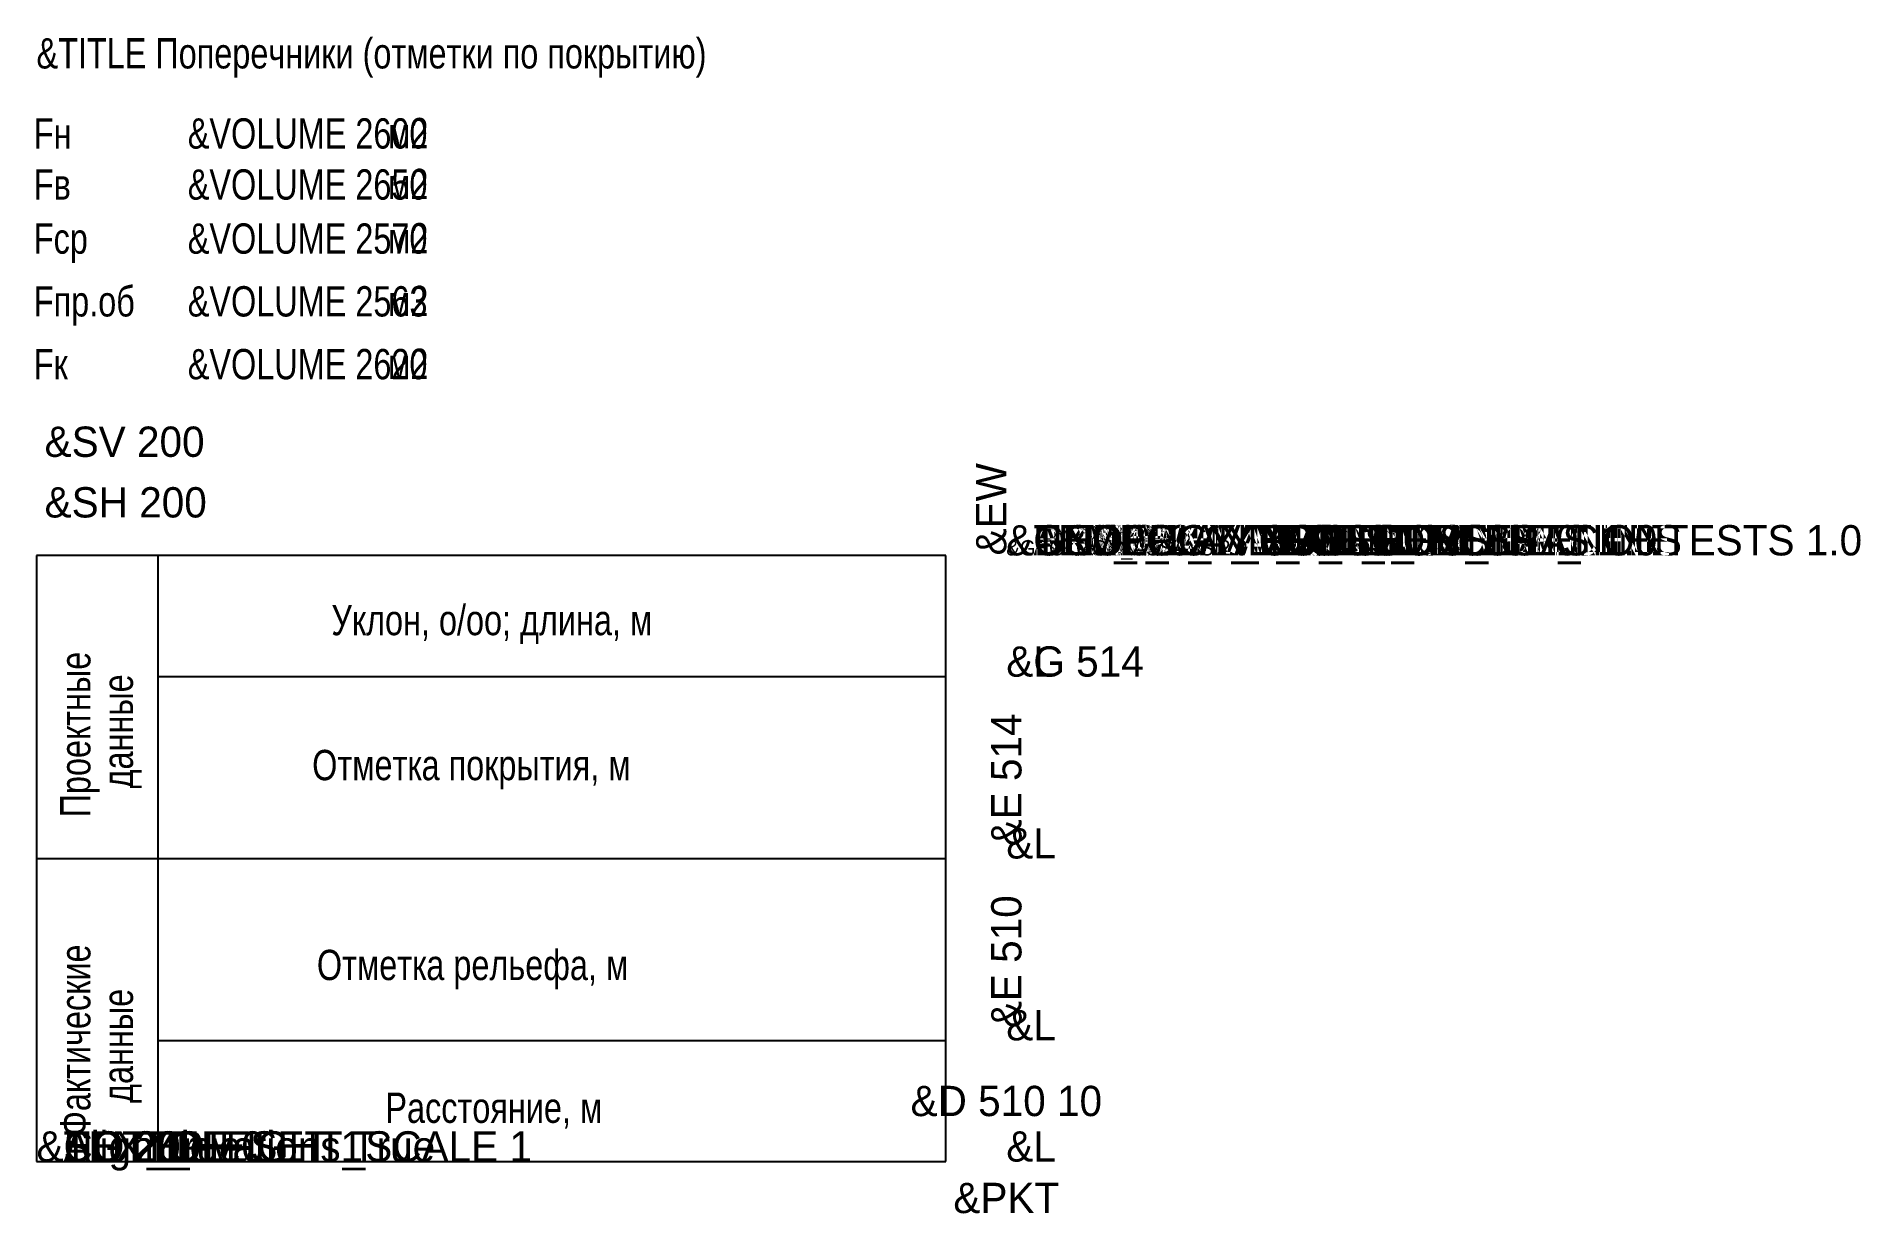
# Model space of a CAD drawing. Extents: x 0 to 150, y -4 to 93.
import ezdxf
from ezdxf.enums import TextEntityAlignment as Align

# ---------------------------------------------------------------- set-up
doc = ezdxf.new("R2010")
doc.units = 0
doc.linetypes.add('осевая2', pattern=[1.125, 0.75, -0.125, 0.125, -0.125])
doc.linetypes.add('штриховая', pattern=[0.75, 0.5, -0.25])
for name, color, linetype in [('Векторная подложка', 7, 'Continuous'), ('Временный отвод земель', 2, 'Continuous'), ('Геология_вода', 7, 'Continuous'), ('Геология_выработки', 7, 'Continuous'), ('Геология_испытания_крыльчаткой', 7, 'Continuous'), ('Геология_контуры', 7, 'Continuous'), ('Геология_мерзлота', 7, 'Continuous'), ('Геология_опробование', 7, 'Continuous'), ('Геология_подписи', 7, 'Continuous'), ('Геология_список_ИГЭ', 7, 'Continuous'), ('Геология_точки_статического_зондирования', 7, 'Continuous'), ('Геология_штриховки', 8, 'Continuous'), ('Интерполированный поперечник', 2, 'Continuous'), ('Код_510', 7, 'Continuous'), ('Код_514', 1, 'Continuous'), ('Коммуникации', 7, 'Continuous'), ('Красный поперечник', 1, 'Continuous'), ('Линейка абсолютных высот', 7, 'Continuous'), ('Объем выемки', 7, 'Continuous'), ('Объем кюветов', 7, 'Continuous'), ('Объем насыпи', 7, 'Continuous'), ('Объем присыпных обочин', 7, 'Continuous'), ('Объем срезки растительного слоя', 7, 'Continuous'), ('Ось', 1, 'осевая2'), ('Откосы', 7, 'Continuous'), ('Отметки покрытия', 7, 'Continuous'), ('Подписи поперечников', 7, 'Continuous'), ('Проектный отвод земель', 1, 'Continuous'), ('Рабочие отметки', 7, 'Continuous'), ('Слои выравнивания', 7, 'Continuous'), ('Существующий отвод земель', 3, 'Continuous'), ('Таблица', 7, 'Continuous'), ('УВВ', 7, 'Continuous'), ('Уклоны проезжей части', 7, 'Continuous'), ('Черный поперечник', 3, 'Continuous')]:
    doc.layers.add(name, color=color, linetype=linetype)
doc.styles.get("Standard").update_dxf_attribs({"font": 'txt', "height": 2.5})

msp = doc.modelspace()

# ---------------------------------------------------------------- linework, layer by layer
at = {"layer": 'Таблица', "linetype": 'Continuous', "flags": 128}
for points in [[(75, 50), (0, 50)], [(0, 50), (0, 0)], [(10, 50), (10, 0)], [(75, 0), (75, 50)], [(10, 40), (75, 40)], [(0, 25), (75, 25)], [(10, 10), (75, 10)], [(0, 0), (75, 0)]]:
    msp.add_lwpolyline(points, dxfattribs=at)

# ---------------------------------------------------------------- texts
at = {"width": 0.8}
msp.add_text('&TITLE Поперечники (отметки по покрытию)', height=2.5, dxfattribs=at).set_placement((0, 90.17))
for s in ['&AlignElevations True', '&SG 200', '&HO 20', '&HOTYPE 0', '&TEXT_HEIGHT_SCALE 1', '&CUT True', '&CUT_OFFSET 1']:
    msp.add_text(s, height=2.5).set_placement((0, 0))
at = {"layer": 'Векторная подложка'}
msp.add_text('&UNDERLAY', height=2.5, dxfattribs=at).set_placement((80, 50))
at = {"layer": 'Временный отвод земель'}
msp.add_text('&TEMP_LAND_ALLOTMENT', height=2.5, dxfattribs=at).set_placement((80, 50))
at = {"layer": 'Геология_вода'}
msp.add_text('&GEOLOGY_WATER', height=2.5, dxfattribs=at).set_placement((80, 50))
at = {"layer": 'Геология_выработки'}
msp.add_text('&GEOLOGY_BOREHOLES 1.0', height=2.5, dxfattribs=at).set_placement((80, 50))
at = {"layer": 'Геология_испытания_крыльчаткой'}
msp.add_text('&GEOLOGY_IMPELLERTESTS 1.0', height=2.5, dxfattribs=at).set_placement((80, 50))
at = {"layer": 'Геология_контуры'}
msp.add_text('&GEOLOGY_CONTOURS', height=2.5, dxfattribs=at).set_placement((80, 50))
at = {"layer": 'Геология_мерзлота'}
msp.add_text('&GEOLOGY_FROST', height=2.5, dxfattribs=at).set_placement((80, 50))
at = {"layer": 'Геология_опробование'}
msp.add_text('&GEOLOGY_ASSAYS 2.0', height=1.25, dxfattribs=at).set_placement((80, 50))
at = {"layer": 'Геология_подписи'}
msp.add_text('&GEOLOGY_NOTES', height=2.5, dxfattribs=at).set_placement((80, 50))
at = {"layer": 'Геология_список_ИГЭ'}
msp.add_text('&GEOLOGY_LEGEND', height=2.5, dxfattribs=at).set_placement((80, 50))
at = {"layer": 'Геология_точки_статического_зондирования'}
msp.add_text('&GEOLOGY_CONEPENETRATIONTESTS 1.0', height=2.5, dxfattribs=at).set_placement((80, 50))
at = {"layer": 'Геология_штриховки'}
msp.add_text('&GEOLOGY_GROUNDS_HATCHES', height=2.5, dxfattribs=at).set_placement((80, 50))
at = {"layer": 'Интерполированный поперечник'}
msp.add_text('&AG', height=2.5, dxfattribs=at).set_placement((80, 50))
at = {"layer": 'Код_510'}
msp.add_text('&E 510', height=2.5, rotation=90, dxfattribs=at).set_placement((80, 11), align=Align.MIDDLE_LEFT)
msp.add_text('&D 510 10', height=2.5, dxfattribs=at).set_placement((80, 5), align=Align.MIDDLE_CENTER)
at = {"layer": 'Код_514'}
msp.add_text('&G 514', height=2.5, dxfattribs=at).set_placement((80, 40))
msp.add_text('&E 514', height=2.5, rotation=90, dxfattribs=at).set_placement((80, 26), align=Align.MIDDLE_LEFT)
at = {"layer": 'Коммуникации'}
msp.add_text('&COM', height=2.5, dxfattribs=at).set_placement((80, 50))
at = {"layer": 'Красный поперечник'}
for s in ['&PG', '&ORD 514']:
    msp.add_text(s, height=2.5, dxfattribs=at).set_placement((80, 50))
at = {"layer": 'Линейка абсолютных высот'}
msp.add_text('&ABS_ELEVATIONS_RANGE_LINE', height=2.5, dxfattribs=at).set_placement((80, 50))
at = {"layer": 'Объем выемки', "width": 0.8}
for s, p in [('Fв', (-0.22, 79.35)), ('&VOLUME 2650', (12.48, 79.35)), ('м2', (29, 79.39))]:
    msp.add_text(s, height=2.5, dxfattribs=at).set_placement(p)
at = {"layer": 'Объем кюветов', "width": 0.8}
for s, p in [('Fк', (-0.22, 64.53)), ('&VOLUME 2620', (12.48, 64.53)), ('м2', (29, 64.56))]:
    msp.add_text(s, height=2.5, dxfattribs=at).set_placement(p)
at = {"layer": 'Объем насыпи', "width": 0.8}
for s, p in [('Fн', (-0.22, 83.56)), ('&VOLUME 2600', (12.48, 83.56)), ('м2', (29, 83.59))]:
    msp.add_text(s, height=2.5, dxfattribs=at).set_placement(p)
at = {"layer": 'Объем присыпных обочин', "width": 0.8}
for s, p in [('Fпр.об', (-0.22, 69.71)), ('&VOLUME 2563', (12.48, 69.71)), ('м2', (29, 69.74))]:
    msp.add_text(s, height=2.5, dxfattribs=at).set_placement(p)
at = {"layer": 'Объем срезки растительного слоя', "width": 0.8}
for s, p in [('Fср', (-0.22, 74.89)), ('&VOLUME 2570', (12.48, 74.89)), ('м2', (29, 74.92))]:
    msp.add_text(s, height=2.5, dxfattribs=at).set_placement(p)
at = {"layer": 'Ось', "ltscale": 15}
msp.add_text('&A', height=2.5, dxfattribs=at).set_placement((80, 50))
at = {"layer": 'Откосы', "width": 0.7}
msp.add_text('&I 514 1 1', height=2.5, dxfattribs=at).set_placement((80, 50))
at = {"layer": 'Отметки покрытия'}
for s in ['&EC 400', '&EC 819', '&EC 2560 1']:
    msp.add_text(s, height=2.5, dxfattribs=at).set_placement((80, 50))
at = {"layer": 'Подписи поперечников'}
msp.add_text('&PKT', height=2.5, dxfattribs=at).set_placement((80, -5), align=Align.BOTTOM_CENTER)
at = {"layer": 'Проектный отвод земель'}
msp.add_text('&DESIGN_LAND_ALLOTMENT', height=2.5, dxfattribs=at).set_placement((80, 50))
at = {"layer": 'Рабочие отметки'}
msp.add_text('&EW', height=2.5, rotation=90, dxfattribs=at).set_placement((80, 50))
at = {"layer": 'Слои выравнивания'}
msp.add_text('&RENEW', height=2.5, dxfattribs=at).set_placement((80, 50))
at = {"layer": 'Существующий отвод земель'}
msp.add_text('&EXISTENT_LAND_ALLOTMENT', height=2.5, dxfattribs=at).set_placement((80, 50))
at = {"layer": 'Таблица'}
for s, p in [('&SV 200', (0.67, 58.13)), ('&SH 200', (0.67, 53.13)), ('&L', (80, 50)), ('&L', (80, 40)), ('&L', (80, 25)), ('&L', (80, 10)), ('&L', (80, 0))]:
    msp.add_text(s, height=2.5, dxfattribs=at).set_placement(p)
at = {"layer": 'Таблица', "width": 0.8}
for s, p in [('Уклон, o/oo; длина, м', (24.32, 43.42)), ('Отметка покрытия, м', (22.74, 31.46)), ('Отметка рельефа, м', (23.13, 14.97)), ('Расстояние, м', (28.78, 3.19))]:
    msp.add_text(s, height=2.5, dxfattribs=at).set_placement(p)
for s, p in [('Проектные', (4.45, 28.39)), ('данные', (7.96, 30.78)), ('Фактические', (4.45, 2.13)), ('данные', (7.96, 4.84))]:
    msp.add_text(s, height=2.5, rotation=90, dxfattribs=at).set_placement(p)
at = {"layer": 'УВВ'}
msp.add_text('&UVV 0', height=2.5, dxfattribs=at).set_placement((80, 50))
at = {"layer": 'УВВ', "linetype": 'штриховая'}
msp.add_text('&UVV 1', height=2.5, dxfattribs=at).set_placement((80, 50))
at = {"layer": 'Уклоны проезжей части', "width": 0.7}
msp.add_text('&I 514 2 2', height=2.5, dxfattribs=at).set_placement((80, 50))
at = {"layer": 'Черный поперечник'}
msp.add_text('&EG', height=2.5, dxfattribs=at).set_placement((80, 50))

doc.saveas('drawing.dxf')
